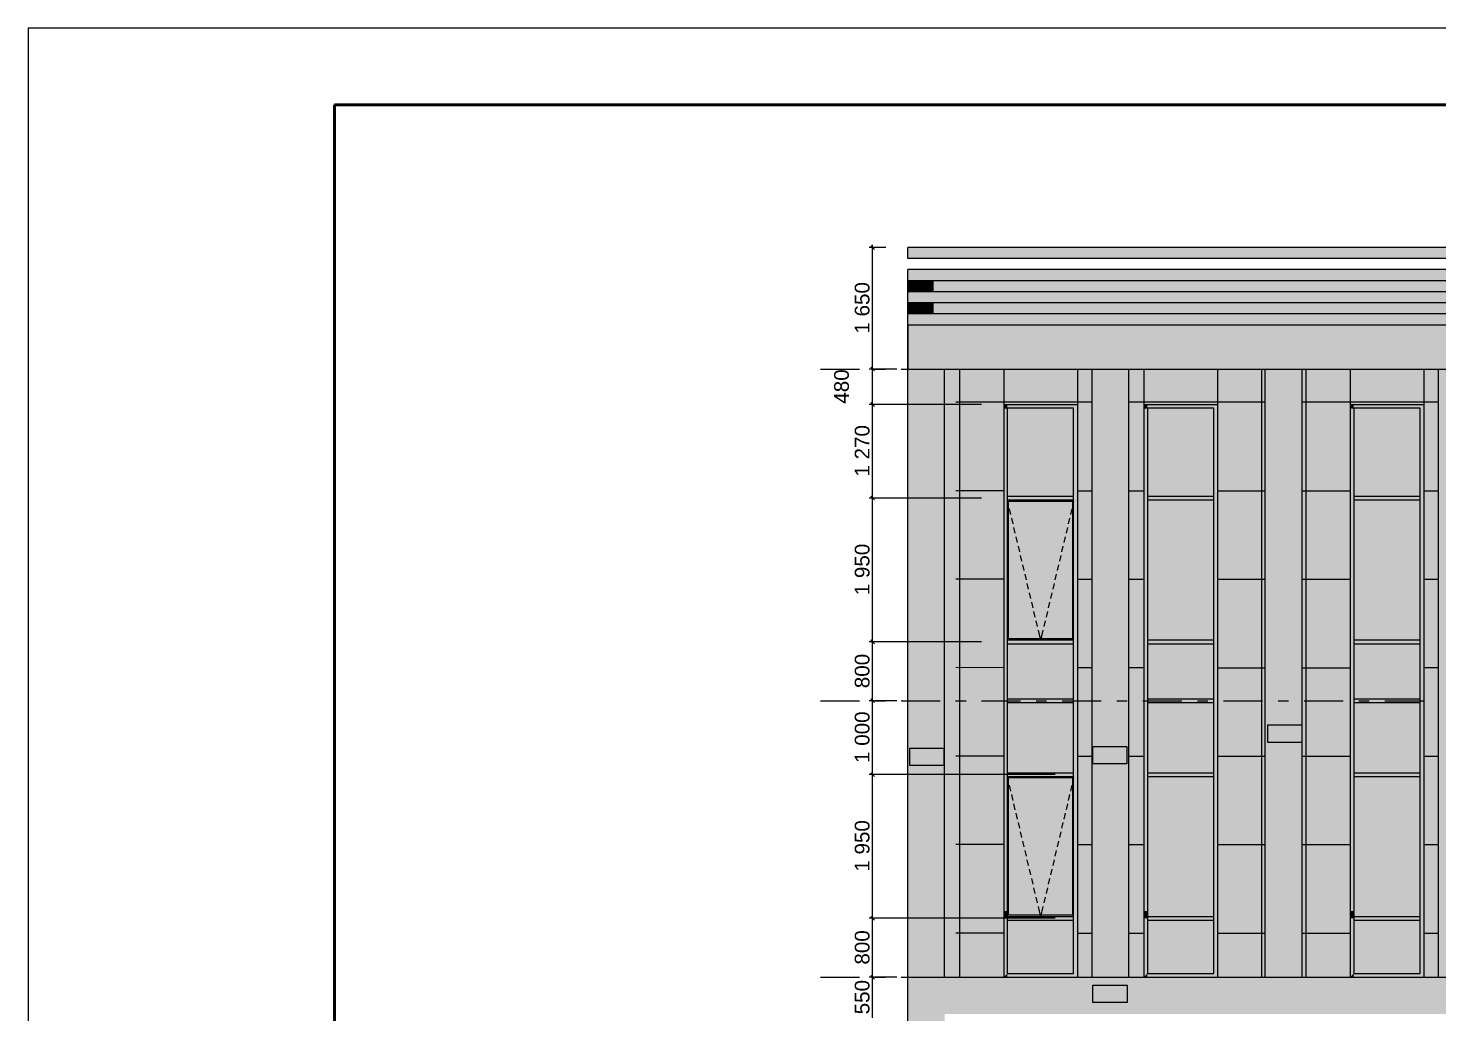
# Model space of a CAD drawing. Header units: millimetres. Extents: x 1499747 to 4341325, y -28481 to 441852.
# Drawn here: x 4091830 to 4110966, y 399932 to 413304 of the extents above; entities that cross this region are included whole.
import ezdxf
from ezdxf.enums import TextEntityAlignment as Align

# ---------------------------------------------------------------- set-up
doc = ezdxf.new("R2010")
doc.units = ezdxf.units.MM
doc.header["$MEASUREMENT"] = 0
doc.layers.add('Чертеж и Рисунок', color=7, linetype='Continuous')
doc.styles.add('РЎР“Р•РќР•Р\xa0Р\x98Р\xa0_РЎРўР\x98Р›Р¬_2', font='')
doc.styles.add('СПДС', font='isocpeur.ttf', dxfattribs={"width": 0.9})
doc.styles.get('РЎР“Р•РќР•Р\xa0Р\x98Р\xa0_РЎРўР\x98Р›Р¬_2').set_extended_font_data('GOST Common', italic=True)

# ---------------------------------------------------------------- blocks, each defined once
blk = doc.blocks.new('*U32')
at = {"lineweight": 0}
blk.add_lwpolyline([(-415, -5), (5, -5), (5, 292), (-415, 292)], close=True, dxfattribs=at)
at = {"color": 0, "linetype": 'Continuous', "lineweight": 50}
blk.add_lwpolyline([(-395, 287), (0, 287), (0, 0), (-395, 0)], close=True, dxfattribs=at)
at = {"style": 'СПДС'}
for tag, p in [('ШИФР_ПРОЕКТА_ЛИСТ2', (-65, 7.5)), ('ЛИСТ_второй', (-5, 5))]:
    blk.add_attdef(tag, text='', height=2.5, dxfattribs=at).set_placement(p, align=Align.MIDDLE_CENTER)

msp = doc.modelspace()

# ---------------------------------------------------------------- hatches: boundary and pattern name
at = {"layer": 'Чертеж и Рисунок', "linetype": 'Continuous', "lineweight": 0, "true_color": 0x2e2e2e}
for points in [[(4103762.7, 410328.4), (4103762.7, 410178.4), (4136236.3, 410178.4), (4136855.4, 410328.4)], [(4103762.7, 410028.4), (4103762.7, 409878.4), (4134998.1, 409878.4), (4135562.7, 410015.2), (4135617.2, 410028.4)], [(4103762.7, 409578.4), (4133759.9, 409578.4), (4134379, 409728.4), (4103762.7, 409728.4)], [(4103762.7, 409428.4), (4103762.7, 409278.4), (4103762.7, 409278.4), (4132463.9, 409278.4), (4132521.7, 409278.4), (4133140.8, 409428.4)], [(4103762.7, 409278.4), (4103762.7, 408678.5), (4132462.7, 408678.5), (4132462.7, 409264.1), (4132463.9, 409264.4), (4132463.9, 409278.4)], [(4105112.7, 408198.5), (4105063.3, 408198.5), (4105063.3, 408148.5), (4105112.7, 408148.5)], [(4105112.7, 408198.5), (4105112.7, 408148.5), (4106012.7, 408148.5), (4106062.7, 408198.5)], [(4106062.7, 407218.5), (4106062.7, 408198.5), (4106012.7, 408148.5), (4106012.7, 407218.5)], [(4107012.7, 408198.5), (4106963.3, 408198.5), (4106963.3, 408148.5), (4107012.7, 408148.5)], [(4107012.7, 408198.5), (4107012.7, 408148.5), (4107912.7, 408148.5), (4107962.7, 408198.5)], [(4107962.7, 407218.5), (4107962.7, 408198.5), (4107912.7, 408148.5), (4107912.7, 407218.5)], [(4109812.7, 408198.5), (4109763.3, 408198.5), (4109763.3, 408148.5), (4109812.7, 408148.5)], [(4109812.7, 408198.5), (4109812.7, 408148.5), (4110712.7, 408148.5), (4110762.7, 408198.5)], [(4110762.7, 407218.5), (4110762.7, 408198.5), (4110712.7, 408148.5), (4110712.7, 407218.5)], [(4105063.3, 407218.5), (4105112.7, 407218.5), (4105112.7, 408148.5), (4105063.3, 408148.5)], [(4107012.7, 408148.5), (4106963.3, 408148.5), (4106963.3, 407218.5), (4107012.7, 407218.5)], [(4109763.3, 407218.5), (4109812.7, 407218.5), (4109812.7, 408148.5), (4109763.3, 408148.5)], [(4105063.3, 406928.5), (4105112.7, 406928.5), (4105112.7, 407218.5), (4105063.3, 407218.5)], [(4106062.7, 406928.5), (4106062.7, 407218.5), (4106012.7, 407218.5), (4106012.7, 406928.5)], [(4107012.7, 407218.5), (4106963.3, 407218.5), (4106963.3, 406928.5), (4107012.7, 406928.5)], [(4107962.7, 406928.5), (4107962.7, 407218.5), (4107912.7, 407218.5), (4107912.7, 406928.5)], [(4109763.3, 406928.5), (4109812.7, 406928.5), (4109812.7, 407218.5), (4109763.3, 407218.5)], [(4110762.7, 406928.5), (4110762.7, 407218.5), (4110712.7, 407218.5), (4110712.7, 406928.5)], [(4105063.3, 406498.3), (4105112.7, 406498.3), (4105112.7, 406928.5), (4105063.3, 406928.5)], [(4106012.7, 406903.5), (4106012.7, 406953.5), (4105112.7, 406953.5), (4105112.7, 406903.5)], [(4106062.7, 404978.5), (4106062.7, 406928.5), (4106012.7, 406928.5), (4106012.7, 404978.5)], [(4107012.7, 406928.5), (4106963.3, 406928.5), (4106963.3, 406498.3), (4107012.7, 406498.3)], [(4107012.7, 406903.5), (4107912.7, 406903.5), (4107912.7, 406953.5), (4107012.7, 406953.5)], [(4107962.7, 404978.5), (4107962.7, 406928.5), (4107912.7, 406928.5), (4107912.7, 404978.5)], [(4109763.3, 406498.3), (4109812.7, 406498.3), (4109812.7, 406928.5), (4109763.3, 406928.5)], [(4110712.7, 406903.5), (4110712.7, 406953.5), (4109812.7, 406953.5), (4109812.7, 406903.5)], [(4110762.7, 404978.5), (4110762.7, 406928.5), (4110712.7, 406928.5), (4110712.7, 404978.5)], [(4105063.3, 404978.5), (4105112.7, 404978.5), (4105112.7, 406498.3), (4105063.3, 406498.3)], [(4107012.7, 406498.3), (4106963.3, 406498.3), (4106963.3, 404978.5), (4107012.7, 404978.5)], [(4109763.3, 404978.5), (4109812.7, 404978.5), (4109812.7, 406498.3), (4109763.3, 406498.3)], [(4105063.3, 404628.5), (4105112.7, 404628.5), (4105112.7, 404978.5), (4105063.3, 404978.5)], [(4106012.7, 404953.5), (4106012.7, 405003.5), (4105112.7, 405003.5), (4105112.7, 404953.5)], [(4106062.7, 404628.5), (4106062.7, 404978.5), (4106012.7, 404978.5), (4106012.7, 404628.5)], [(4107012.7, 404978.5), (4106963.3, 404978.5), (4106963.3, 404628.5), (4107012.7, 404628.5)], [(4107012.7, 405003.5), (4107012.7, 404953.5), (4107912.7, 404953.5), (4107912.7, 405003.5)], [(4107962.7, 404628.5), (4107962.7, 404978.5), (4107912.7, 404978.5), (4107912.7, 404628.5)], [(4109763.3, 404628.5), (4109812.7, 404628.5), (4109812.7, 404978.5), (4109763.3, 404978.5)], [(4110712.7, 404953.5), (4110712.7, 405003.5), (4109812.7, 405003.5), (4109812.7, 404953.5)], [(4110762.7, 404628.5), (4110762.7, 404978.5), (4110712.7, 404978.5), (4110712.7, 404628.5)], [(4105063.3, 404178.5), (4105112.7, 404178.5), (4105112.7, 404628.5), (4105063.3, 404628.5)], [(4106062.7, 404178.5), (4106062.7, 404628.5), (4106012.7, 404628.5), (4106012.7, 404178.5)], [(4107012.7, 404628.5), (4106963.3, 404628.5), (4106963.3, 404178.5), (4107012.7, 404178.5)], [(4107962.7, 404178.5), (4107962.7, 404628.5), (4107912.7, 404628.5), (4107912.7, 404178.5)], [(4109763.3, 404178.5), (4109812.7, 404178.5), (4109812.7, 404628.5), (4109763.3, 404628.5)], [(4110762.7, 404178.5), (4110762.7, 404628.5), (4110712.7, 404628.5), (4110712.7, 404178.5)], [(4105063.3, 403178.5), (4105112.7, 403178.5), (4105112.7, 404178.5), (4105063.3, 404178.5)], [(4106012.7, 404153.5), (4106012.7, 404203.5), (4105112.7, 404203.5), (4105112.7, 404153.5)], [(4106062.7, 403178.5), (4106062.7, 404178.5), (4106012.7, 404178.5), (4106012.7, 403178.5)], [(4107012.7, 404178.5), (4106963.3, 404178.5), (4106963.3, 403178.5), (4107012.7, 403178.5)], [(4107012.7, 404153.5), (4107912.7, 404153.5), (4107912.7, 404203.5), (4107012.7, 404203.5)], [(4107962.7, 403178.5), (4107962.7, 404178.5), (4107912.7, 404178.5), (4107912.7, 403178.5)], [(4109763.3, 403178.5), (4109812.7, 403178.5), (4109812.7, 404178.5), (4109763.3, 404178.5)], [(4110712.7, 404153.5), (4110712.7, 404203.5), (4109812.7, 404203.5), (4109812.7, 404153.5)], [(4110762.7, 403178.5), (4110762.7, 404178.5), (4110712.7, 404178.5), (4110712.7, 403178.5)], [(4105063.3, 402728.5), (4105112.7, 402728.5), (4105112.7, 403178.5), (4105063.3, 403178.5)], [(4106012.7, 403153.5), (4106012.7, 403203.5), (4105112.7, 403203.5), (4105112.7, 403153.5)], [(4106062.7, 402038.4), (4106062.7, 403178.5), (4106012.7, 403178.5), (4106012.7, 402038.4)], [(4107012.7, 403178.5), (4106963.3, 403178.5), (4106963.3, 402728.5), (4107012.7, 402728.5)], [(4107012.7, 403203.5), (4107012.7, 403153.5), (4107912.7, 403153.5), (4107912.7, 403203.5)], [(4107962.7, 402038.4), (4107962.7, 403178.5), (4107912.7, 403178.5), (4107912.7, 402038.4)], [(4109763.3, 402728.5), (4109812.7, 402728.5), (4109812.7, 403178.5), (4109763.3, 403178.5)], [(4110712.7, 403153.5), (4110712.7, 403203.5), (4109812.7, 403203.5), (4109812.7, 403153.5)], [(4110762.7, 402038.4), (4110762.7, 403178.5), (4110712.7, 403178.5), (4110712.7, 402038.4)], [(4105063.3, 402038.4), (4105112.7, 402038.4), (4105112.7, 402728.5), (4105063.3, 402728.5)], [(4107012.7, 402728.5), (4106963.3, 402728.5), (4106963.3, 402038.4), (4107012.7, 402038.4)], [(4109763.3, 402038.4), (4109812.7, 402038.4), (4109812.7, 402728.5), (4109763.3, 402728.5)], [(4105063.3, 401328.4), (4105112.7, 401328.4), (4105112.7, 402038.4), (4105063.3, 402038.4)], [(4106062.7, 401228.4), (4106062.7, 402038.4), (4106012.7, 402038.4), (4106012.7, 401228.4)], [(4107012.7, 402038.4), (4106963.3, 402038.4), (4106963.3, 401328.4), (4107012.7, 401328.4)], [(4107962.7, 401228.4), (4107962.7, 402038.4), (4107912.7, 402038.4), (4107912.7, 401228.4)], [(4109763.3, 401328.4), (4109812.7, 401328.4), (4109812.7, 402038.4), (4109763.3, 402038.4)], [(4110762.7, 401228.4), (4110762.7, 402038.4), (4110712.7, 402038.4), (4110712.7, 401228.4)], [(4105063.3, 401228.4), (4105112.7, 401228.4), (4105112.7, 401328.4), (4105063.3, 401328.4)], [(4107012.7, 401328.4), (4106963.3, 401328.4), (4106963.3, 401228.4), (4107012.7, 401228.4)], [(4109763.3, 401228.4), (4109812.7, 401228.4), (4109812.7, 401328.4), (4109763.3, 401328.4)], [(4105063.3, 400429), (4105112.7, 400478.4), (4105112.7, 401228.4), (4105063.3, 401228.4)], [(4106012.7, 401203.4), (4106012.7, 401253.4), (4105112.7, 401253.4), (4105112.7, 401203.4)], [(4106062.7, 401228.4), (4106012.7, 401228.4), (4106012.7, 400478.4), (4106062.7, 400428.4)], [(4107012.7, 401228.4), (4106963.3, 401228.4), (4106963.3, 400429), (4107012.7, 400478.4)], [(4107012.7, 401203.4), (4107912.7, 401203.4), (4107912.7, 401253.4), (4107012.7, 401253.4)], [(4107962.7, 401228.4), (4107912.7, 401228.4), (4107912.7, 400478.4), (4107962.7, 400428.4)], [(4109763.3, 400429), (4109812.7, 400478.4), (4109812.7, 401228.4), (4109763.3, 401228.4)], [(4110712.7, 401203.4), (4110712.7, 401253.4), (4109812.7, 401253.4), (4109812.7, 401203.4)], [(4110762.7, 401228.4), (4110712.7, 401228.4), (4110712.7, 400478.4), (4110762.7, 400428.4)], [(4105063.3, 400429), (4105063.3, 400428.4), (4105112.7, 400428.4), (4105112.7, 400478.4)], [(4105112.7, 400428.4), (4106062.7, 400428.4), (4106012.7, 400478.4), (4105112.7, 400478.4)], [(4106963.3, 400429), (4106963.3, 400428.4), (4107012.7, 400428.4), (4107012.7, 400478.4)], [(4107012.7, 400428.4), (4107962.7, 400428.4), (4107912.7, 400478.4), (4107012.7, 400478.4)], [(4109763.3, 400429), (4109763.3, 400428.4), (4109812.7, 400428.4), (4109812.7, 400478.4)], [(4109812.7, 400428.4), (4110762.7, 400428.4), (4110712.7, 400478.4), (4109812.7, 400478.4)]]:
    msp.add_hatch(color=250, dxfattribs=at).paths.add_polyline_path(points)
at = {"layer": 'Чертеж и Рисунок', "linetype": 'Continuous', "lineweight": 0, "true_color": 0xffffff}
for points in [[(4103912.7, 409878.4), (4103762.7, 409878.4), (4103762.7, 409728.4), (4103912.7, 409728.4)], [(4103762.7, 409428.4), (4103912.7, 409428.4), (4103912.7, 409578.4), (4103762.7, 409578.4)], [(4103762.7, 400428.4), (4103762.7, 400428.4), (4103762.7, 408678.5), (4103762.7, 409278.4), (4103762.7, 409278.4)], [(4103762.7, 408678.5), (4103762.7, 400428.4), (4104262.7, 400428.4), (4104262.7, 408678.5)], [(4106262.9, 408678.5), (4104262.7, 408678.5), (4104262.7, 400428.4), (4105063.3, 400428.4), (4105063.3, 408198.5), (4106063.3, 408198.5), (4106063.3, 400428.4), (4106262.9, 400428.4)], [(4106262.9, 408678.5), (4106262.9, 400428.4), (4106762.9, 400428.4), (4106762.9, 408678.5)], [(4106762.9, 408678.5), (4106762.9, 400428.4), (4106963.3, 400428.4), (4106963.3, 408198.5), (4107963.3, 408198.5), (4107963.3, 400428.4), (4108613, 400428.4), (4108613, 408678.5)], [(4108613, 408678.5), (4108613, 400428.4), (4109113, 400428.4), (4109113, 408678.5)], [(4109113, 400428.4), (4109763.3, 400428.4), (4109763.3, 408198.5), (4110763.3, 408198.5), (4110763.3, 400428.4), (4110962.8, 400428.4), (4110962.8, 408678.5), (4109113, 408678.5)], [(4110962.8, 408678.5), (4110962.8, 400428.4), (4111462.8, 400428.4), (4111462.8, 408678.5)], [(4108647.7, 403615), (4109109.5, 403615), (4109109.5, 403850.7), (4108647.7, 403850.7)], [(4103790.6, 403301.2), (4104252.5, 403301.2), (4104252.5, 403536.9), (4103790.6, 403536.9)], [(4106271.2, 403324.6), (4106733.1, 403324.6), (4106733.1, 403560.3), (4106271.2, 403560.3)], [(4106274.8, 400086.5), (4106736.7, 400086.5), (4106736.7, 400322.2), (4106274.8, 400322.2)]]:
    msp.add_hatch(color=7, dxfattribs=at).paths.add_polyline_path(points)
at = {"layer": 'Чертеж и Рисунок', "linetype": 'Continuous', "lineweight": 0, "true_color": 0x606060}
for points in [[(4103912.7, 409878.4), (4103912.7, 409728.4), (4104112.7, 409728.4), (4104112.7, 409878.4)], [(4104112.7, 409728.4), (4133962.7, 409728.4), (4133962.7, 409878.4), (4104112.7, 409878.4)], [(4104112.7, 409578.4), (4103912.7, 409578.4), (4103912.7, 409428.4), (4104112.7, 409428.4)], [(4104112.7, 409578.4), (4104112.7, 409428.4), (4133140.8, 409428.4), (4133759.9, 409578.4)], [(4106062.7, 404018.5), (4106062.7, 403178.5), (4106063.3, 403178.5), (4106063.3, 404018.5)], [(4107962.7, 403178.5), (4107963.3, 403178.5), (4107963.3, 404018.5), (4107962.7, 404018.5)], [(4110762.7, 403178.5), (4110763.3, 403178.5), (4110763.3, 404018.5), (4110762.7, 404018.5)]]:
    msp.add_hatch(color=251, dxfattribs=at).paths.add_polyline_path(points)
at = {"layer": 'Чертеж и Рисунок', "linetype": 'Continuous', "lineweight": 0, "true_color": 0x84adf9}
for points in [[(4105112.7, 406953.5), (4106012.7, 406953.5), (4106012.7, 407218.5), (4106012.7, 408148.5), (4105112.7, 408148.5)], [(4107012.7, 408148.5), (4107012.7, 406953.5), (4107912.7, 406953.5), (4107912.7, 408148.5)], [(4109812.7, 406953.5), (4110712.7, 406953.5), (4110712.7, 407218.5), (4110712.7, 408148.5), (4109812.7, 408148.5)], [(4105127.7, 405018.5), (4105997.7, 405018.5), (4105997.7, 406888.5), (4105127.7, 406888.5)], [(4107912.7, 406903.5), (4107012.7, 406903.5), (4107012.7, 405003.5), (4107912.7, 405003.5)], [(4109812.7, 406903.5), (4109812.7, 405003.5), (4110712.7, 405003.5), (4110712.7, 406903.5)], [(4105112.7, 404953.5), (4105112.7, 404628.5), (4106012.7, 404628.5), (4106012.7, 404953.5)], [(4107012.7, 404953.5), (4107012.7, 404628.5), (4107912.7, 404628.5), (4107912.7, 404953.5)], [(4109812.7, 404953.5), (4109812.7, 404628.5), (4110712.7, 404628.5), (4110712.7, 404953.5)], [(4106012.7, 404628.5), (4105112.7, 404628.5), (4105112.7, 404203.5), (4106012.7, 404203.5)], [(4107912.7, 404628.5), (4107012.7, 404628.5), (4107012.7, 404203.5), (4107912.7, 404203.5)], [(4110712.7, 404628.5), (4109812.7, 404628.5), (4109812.7, 404203.5), (4110712.7, 404203.5)], [(4106012.7, 404153.5), (4105112.7, 404153.5), (4105112.7, 403203.5), (4106012.7, 403203.5)], [(4107012.7, 404153.5), (4107012.7, 403203.5), (4107912.7, 403203.5), (4107912.7, 404153.5)], [(4110712.7, 404153.5), (4109812.7, 404153.5), (4109812.7, 403203.5), (4110712.7, 403203.5)], [(4105127.7, 401268.4), (4105997.7, 401268.4), (4105997.7, 403138.5), (4105127.7, 403138.5)], [(4107012.7, 403153.5), (4107012.7, 401253.4), (4107912.7, 401253.4), (4107912.7, 403153.5)], [(4110712.7, 403153.5), (4109812.7, 403153.5), (4109812.7, 401253.4), (4110712.7, 401253.4), (4110712.7, 402038.4)], [(4105112.7, 401203.4), (4105112.7, 400478.4), (4106012.7, 400478.4), (4106012.7, 401203.4)], [(4107012.7, 401203.4), (4107012.7, 400478.4), (4107912.7, 400478.4), (4107912.7, 401203.4)], [(4109812.7, 401203.4), (4109812.7, 400478.4), (4110712.7, 400478.4), (4110712.7, 401203.4)]]:
    msp.add_hatch(color=161, dxfattribs=at).paths.add_polyline_path(points)
at = {"layer": 'Чертеж и Рисунок', "linetype": 'Continuous', "lineweight": 0, "true_color": 0xf7fdff}
for points in [[(4105112.7, 405003.5), (4105127.7, 405018.5), (4105127.7, 406888.5), (4105112.7, 406903.5), (4105112.7, 406498.3)], [(4106012.7, 406903.5), (4105112.7, 406903.5), (4105127.7, 406888.5), (4105997.7, 406888.5)], [(4105997.7, 405018.5), (4106012.7, 405003.5), (4106012.7, 406903.5), (4105997.7, 406888.5)], [(4105112.7, 405003.5), (4106012.7, 405003.5), (4105997.7, 405018.5), (4105127.7, 405018.5)], [(4105112.7, 403153.5), (4105112.7, 401328.4), (4105112.7, 401253.4), (4105127.7, 401268.4), (4105127.7, 403138.5)], [(4106012.7, 403153.5), (4105112.7, 403153.5), (4105127.7, 403138.5), (4105997.7, 403138.5)], [(4105997.7, 403138.5), (4105997.7, 401268.4), (4106012.7, 401253.4), (4106012.7, 402038.4), (4106012.7, 403153.5)], [(4105112.7, 401253.4), (4106012.7, 401253.4), (4105997.7, 401268.4), (4105127.7, 401268.4)]]:
    msp.add_hatch(color=7, dxfattribs=at).paths.add_polyline_path(points)
at = {"layer": 'Чертеж и Рисунок', "linetype": 'Continuous', "lineweight": 0, "true_color": 0x7f7f7f}
for points in [[(4106062.7, 404178.5), (4106062.7, 404018.5), (4106063.3, 404018.5), (4106063.3, 404178.5)], [(4107962.7, 404018.5), (4107963.3, 404018.5), (4107963.3, 404178.5), (4107962.7, 404178.5)], [(4110763.3, 404178.5), (4110762.7, 404178.5), (4110762.7, 404018.5), (4110763.3, 404018.5)]]:
    msp.add_hatch(color=8, dxfattribs=at).paths.add_polyline_path(points)
at = {"layer": 'Чертеж и Рисунок', "linetype": 'Continuous', "lineweight": 0, "true_color": 0xbc9a89}
for points in [[(4103762.7, 400428.4), (4103762.7, 373528.4), (4104262.7, 373528.4), (4104262.7, 400428.4)], [(4104262.7, 399928.4), (4127512.7, 399928.4), (4127512.7, 400428.4), (4104262.7, 400428.4)]]:
    msp.add_hatch(color=33, dxfattribs=at).paths.add_polyline_path(points)

# ---------------------------------------------------------------- linework, layer by layer
at = {"layer": 'Чертеж и Рисунок', "color": 7, "linetype": 'Continuous', "lineweight": 5}
for points in [[(4103462.7, 410328.4), (4103237.8, 410328.4)], [(4103309.7, 410303.4), (4103259.7, 410353.4)], [(4103284.7, 410328.4), (4103284.7, 410365.9)], [(4103284.7, 408678.5), (4103284.7, 410328.4)], [(4103762.7, 410178.4), (4103762.7, 410328.4)], [(4136855.4, 410328.4), (4103762.7, 410328.4)], [(4136236.3, 410178.4), (4103762.7, 410178.4)], [(4103762.7, 409878.4), (4103762.7, 410028.4)], [(4135617.2, 410028.4), (4103762.7, 410028.4)], [(4134998.1, 409878.4), (4103762.7, 409878.4)], [(4103762.7, 409728.4), (4103762.7, 409878.4)], [(4103762.7, 409578.4), (4103762.7, 409728.4)], [(4134379, 409728.4), (4103762.7, 409728.4)], [(4103912.7, 409728.4), (4103912.7, 409878.5)], [(4133759.9, 409578.4), (4103762.7, 409578.4)], [(4103762.7, 409428.4), (4103762.7, 409578.4)], [(4103912.7, 409428.4), (4103912.7, 409578.4)], [(4133140.8, 409428.4), (4103762.7, 409428.4)], [(4103762.7, 409278.4), (4103762.7, 409428.4)], [(4103762.7, 409278.4), (4132463.9, 409278.4)], [(4103762.7, 409278.4), (4103762.7, 408678.5)], [(4103762.7, 400428.4), (4103762.7, 409278.4)], [(4103612.7, 408678.5), (4103237.8, 408678.5)], [(4103259.7, 408703.5), (4103309.7, 408653.5)], [(4103284.7, 408198.5), (4103284.7, 408678.5)], [(4103762.7, 408678.5), (4132462.7, 408678.5)], [(4103762.7, 400428.4), (4103762.7, 408678.5)], [(4104262.7, 400428.4), (4104262.7, 408678.5)], [(4106262.9, 400428.4), (4106262.9, 408678.5)], [(4106762.9, 400428.4), (4106762.9, 408678.5)], [(4108613, 400428.4), (4108613, 408678.5)], [(4109113, 400428.4), (4109113, 408678.5)], [(4110962.8, 400428.4), (4110962.8, 408678.5)], [(4104762.7, 408198.5), (4103237.8, 408198.5)], [(4103259.7, 408223.5), (4103309.7, 408173.5)], [(4103284.7, 406928.5), (4103284.7, 408198.5)], [(4105063.3, 408198.5), (4106063.3, 408198.5)], [(4106063.3, 408198.5), (4106063.3, 400428.4)], [(4106963.3, 408198.5), (4107963.3, 408198.5)], [(4107963.3, 408198.5), (4107963.3, 400428.4)], [(4109763.3, 408198.5), (4110763.3, 408198.5)], [(4110763.3, 408198.5), (4110763.3, 400428.4)], [(4105112.7, 408148.5), (4105063.3, 408148.5)], [(4106012.7, 408148.5), (4105112.7, 408148.5)], [(4105112.7, 408148.5), (4105112.7, 407218.5)], [(4106012.7, 407218.5), (4106012.7, 408148.5)], [(4107012.7, 408148.5), (4106963.3, 408148.5)], [(4107912.7, 408148.5), (4107012.7, 408148.5)], [(4107012.7, 408148.5), (4107012.7, 407218.5)], [(4107912.7, 407218.5), (4107912.7, 408148.5)], [(4109812.7, 408148.5), (4109763.3, 408148.5)], [(4110712.7, 408148.5), (4109812.7, 408148.5)], [(4109812.7, 408148.5), (4109812.7, 407218.5)], [(4110712.7, 407218.5), (4110712.7, 408148.5)], [(4105112.7, 407218.5), (4105112.7, 406928.5)], [(4106012.7, 406953.5), (4106012.7, 407218.5)], [(4107012.7, 407218.5), (4107012.7, 406928.5)], [(4107912.7, 406953.5), (4107912.7, 407218.5)], [(4109812.7, 407218.5), (4109812.7, 406928.5)], [(4110712.7, 406953.5), (4110712.7, 407218.5)], [(4104762.7, 406928.5), (4103237.8, 406928.5)], [(4103259.7, 406953.5), (4103309.7, 406903.5)], [(4103284.7, 404978.5), (4103284.7, 406928.5)], [(4105112.7, 406953.5), (4106012.7, 406953.5)], [(4105112.7, 406928.5), (4105112.7, 406498.3)], [(4105112.7, 406903.5), (4106012.7, 406903.5)], [(4105127.7, 406888.5), (4105997.7, 406888.5)], [(4105127.7, 405018.5), (4105127.7, 406888.5)], [(4105997.7, 406888.5), (4105997.7, 405018.5)], [(4106012.7, 406928.5), (4106012.7, 406953.5)], [(4106012.7, 406903.5), (4106012.7, 406928.5)], [(4106012.7, 405003.5), (4106012.7, 406903.5)], [(4107012.7, 406953.5), (4107912.7, 406953.5)], [(4107012.7, 406928.5), (4107012.7, 406498.3)], [(4107012.7, 406903.5), (4107912.7, 406903.5)], [(4107912.7, 406928.5), (4107912.7, 406953.5)], [(4107912.7, 406903.5), (4107912.7, 406928.5)], [(4107912.7, 405003.5), (4107912.7, 406903.5)], [(4109812.7, 406953.5), (4110712.7, 406953.5)], [(4109812.7, 406928.5), (4109812.7, 406498.3)], [(4109812.7, 406903.5), (4110712.7, 406903.5)], [(4110712.7, 406928.5), (4110712.7, 406953.5)], [(4110712.7, 406903.5), (4110712.7, 406928.5)], [(4110712.7, 405003.5), (4110712.7, 406903.5)], [(4105112.7, 406498.3), (4105112.7, 404978.5)], [(4107012.7, 406498.3), (4107012.7, 404978.5)], [(4109812.7, 406498.3), (4109812.7, 404978.5)], [(4104762.7, 404978.5), (4103237.8, 404978.5)], [(4103259.7, 405003.5), (4103309.7, 404953.5)], [(4103284.7, 404178.5), (4103284.7, 404978.5)], [(4105112.7, 405003.5), (4106012.7, 405003.5)], [(4105112.7, 404978.5), (4105112.7, 404628.5)], [(4105112.7, 404953.5), (4106012.7, 404953.5)], [(4105997.7, 405018.5), (4105127.7, 405018.5)], [(4106012.7, 404978.5), (4106012.7, 405003.5)], [(4106012.7, 404953.5), (4106012.7, 404978.5)], [(4106012.7, 404628.5), (4106012.7, 404953.5)], [(4107012.7, 405003.5), (4107912.7, 405003.5)], [(4107012.7, 404978.5), (4107012.7, 404628.5)], [(4107012.7, 404953.5), (4107912.7, 404953.5)], [(4107912.7, 404978.5), (4107912.7, 405003.5)], [(4107912.7, 404953.5), (4107912.7, 404978.5)], [(4107912.7, 404628.5), (4107912.7, 404953.5)], [(4109812.7, 405003.5), (4110712.7, 405003.5)], [(4109812.7, 404978.5), (4109812.7, 404628.5)], [(4109812.7, 404953.5), (4110712.7, 404953.5)], [(4110712.7, 404978.5), (4110712.7, 405003.5)], [(4110712.7, 404953.5), (4110712.7, 404978.5)], [(4110712.7, 404628.5), (4110712.7, 404953.5)], [(4105112.7, 404628.5), (4105112.7, 404178.5)], [(4106012.7, 404203.5), (4106012.7, 404628.5)], [(4107012.7, 404628.5), (4107012.7, 404178.5)], [(4107912.7, 404203.5), (4107912.7, 404628.5)], [(4109812.7, 404628.5), (4109812.7, 404178.5)], [(4110712.7, 404203.5), (4110712.7, 404628.5)], [(4103612.7, 404178.5), (4103237.8, 404178.5)], [(4103259.7, 404203.5), (4103309.7, 404153.5)], [(4103284.7, 403178.5), (4103284.7, 404178.5)], [(4105112.7, 404203.5), (4106012.7, 404203.5)], [(4105112.7, 404178.5), (4105112.7, 403178.5)], [(4106012.7, 404178.5), (4106012.7, 404203.5)], [(4106012.7, 404153.5), (4106012.7, 404178.5)], [(4106062.7, 404178.5), (4106063.3, 404178.5)], [(4107012.7, 404203.5), (4107912.7, 404203.5)], [(4107012.7, 404178.5), (4107012.7, 403178.5)], [(4107912.7, 404178.5), (4107912.7, 404203.5)], [(4107912.7, 404153.5), (4107912.7, 404178.5)], [(4107962.7, 404178.5), (4107963.3, 404178.5)], [(4109812.7, 404203.5), (4110712.7, 404203.5)], [(4109812.7, 404178.5), (4109812.7, 403178.5)], [(4110712.7, 404178.5), (4110712.7, 404203.5)], [(4110712.7, 404153.5), (4110712.7, 404178.5)], [(4110762.7, 404178.5), (4110763.3, 404178.5)], [(4105112.7, 404153.5), (4106012.7, 404153.5)], [(4106012.7, 403203.5), (4106012.7, 404153.5)], [(4107012.7, 404153.5), (4107912.7, 404153.5)], [(4107912.7, 403203.5), (4107912.7, 404153.5)], [(4109812.7, 404153.5), (4110712.7, 404153.5)], [(4110712.7, 403203.5), (4110712.7, 404153.5)], [(4108647.7, 403615), (4108647.7, 403850.7)], [(4108647.7, 403850.7), (4109109.5, 403850.7)], [(4109109.5, 403850.7), (4109109.5, 403615)], [(4109109.5, 403615), (4108647.7, 403615)], [(4103790.6, 403301.2), (4103790.6, 403536.9)], [(4103790.6, 403536.9), (4104252.5, 403536.9)], [(4104252.5, 403536.9), (4104252.5, 403301.2)], [(4106271.2, 403324.6), (4106271.2, 403560.3)], [(4106271.2, 403560.3), (4106733.1, 403560.3)], [(4106733.1, 403560.3), (4106733.1, 403324.6)], [(4104252.5, 403301.2), (4103790.6, 403301.2)], [(4106733.1, 403324.6), (4106271.2, 403324.6)], [(4105762.7, 403178.5), (4103237.8, 403178.5)], [(4103259.7, 403203.5), (4103309.7, 403153.5)], [(4103284.7, 401228.4), (4103284.7, 403178.5)], [(4105112.7, 403203.5), (4106012.7, 403203.5)], [(4105112.7, 403178.5), (4105112.7, 402728.5)], [(4105112.7, 403153.5), (4106012.7, 403153.5)], [(4105127.7, 403138.5), (4105997.7, 403138.5)], [(4105127.7, 401268.4), (4105127.7, 403138.5)], [(4105997.7, 403138.5), (4105997.7, 401268.4)], [(4106012.7, 403178.5), (4106012.7, 403203.5)], [(4106012.7, 403153.5), (4106012.7, 403178.5)], [(4106012.7, 402038.4), (4106012.7, 403153.5)], [(4107012.7, 403203.5), (4107912.7, 403203.5)], [(4107012.7, 403178.5), (4107012.7, 402728.5)], [(4107012.7, 403153.5), (4107912.7, 403153.5)], [(4107912.7, 403178.5), (4107912.7, 403203.5)], [(4107912.7, 403153.5), (4107912.7, 403178.5)], [(4107912.7, 402038.4), (4107912.7, 403153.5)], [(4109812.7, 403203.5), (4110712.7, 403203.5)], [(4109812.7, 403178.5), (4109812.7, 402728.5)], [(4109812.7, 403153.5), (4110712.7, 403153.5)], [(4110712.7, 403178.5), (4110712.7, 403203.5)], [(4110712.7, 403153.5), (4110712.7, 403178.5)], [(4110712.7, 402038.4), (4110712.7, 403153.5)], [(4105112.7, 402728.5), (4105112.7, 402038.4)], [(4107012.7, 402728.5), (4107012.7, 402038.4)], [(4109812.7, 402728.5), (4109812.7, 402038.4)], [(4105112.7, 402038.4), (4105112.7, 401328.4)], [(4106012.7, 401253.4), (4106012.7, 402038.4)], [(4107012.7, 402038.4), (4107012.7, 401328.4)], [(4107912.7, 401253.4), (4107912.7, 402038.4)], [(4109812.7, 402038.4), (4109812.7, 401328.4)], [(4110712.7, 401253.4), (4110712.7, 402038.4)], [(4105112.7, 401328.4), (4105112.7, 401228.4)], [(4107012.7, 401328.4), (4107012.7, 401228.4)], [(4109812.7, 401328.4), (4109812.7, 401228.4)], [(4105762.7, 401228.4), (4103237.8, 401228.4)], [(4103259.7, 401253.4), (4103309.7, 401203.4)], [(4103284.7, 400428.4), (4103284.7, 401228.4)], [(4105112.7, 401253.4), (4106012.7, 401253.4)], [(4105112.7, 401228.4), (4105112.7, 400478.4)], [(4105112.7, 401203.4), (4106012.7, 401203.4)], [(4105997.7, 401268.4), (4105127.7, 401268.4)], [(4106012.7, 401228.4), (4106012.7, 401253.4)], [(4106012.7, 400478.4), (4106012.7, 401228.4)], [(4107012.7, 401253.4), (4107912.7, 401253.4)], [(4107012.7, 401228.4), (4107012.7, 400478.4)], [(4107012.7, 401203.4), (4107912.7, 401203.4)], [(4107912.7, 401228.4), (4107912.7, 401253.4)], [(4107912.7, 400478.4), (4107912.7, 401228.4)], [(4109812.7, 401253.4), (4110712.7, 401253.4)], [(4109812.7, 401228.4), (4109812.7, 400478.4)], [(4109812.7, 401203.4), (4110712.7, 401203.4)], [(4110712.7, 401228.4), (4110712.7, 401253.4)], [(4110712.7, 400478.4), (4110712.7, 401228.4)], [(4103612.7, 400428.4), (4103237.8, 400428.4)], [(4103259.7, 400453.4), (4103309.7, 400403.4)], [(4103284.7, 399878.4), (4103284.7, 400428.4)], [(4103762.7, 400428.4), (4103762.7, 400428.4)], [(4103762.7, 373528.4), (4103762.7, 400428.4)], [(4103762.7, 400428.4), (4104262.7, 400428.4)], [(4104262.7, 400428.4), (4106262.9, 400428.4)], [(4105112.7, 400478.4), (4106012.7, 400478.4)], [(4106262.9, 400428.4), (4106762.9, 400428.4)], [(4106762.9, 400428.4), (4108613, 400428.4)], [(4107012.7, 400478.4), (4107912.7, 400478.4)], [(4108613, 400428.4), (4109113, 400428.4)], [(4109113, 400428.4), (4110962.8, 400428.4)], [(4109812.7, 400478.4), (4110712.7, 400478.4)], [(4110962.8, 400428.4), (4111462.8, 400428.4)], [(4106274.8, 400086.5), (4106274.8, 400322.2)], [(4106274.8, 400322.2), (4106736.7, 400322.2)], [(4106736.7, 400322.2), (4106736.7, 400086.5)], [(4106736.7, 400086.5), (4106274.8, 400086.5)]]:
    msp.add_lwpolyline(points, dxfattribs=at)
at = {"layer": 'Чертеж и Рисунок', "color": 251, "linetype": 'Continuous', "lineweight": 5, "true_color": 0x6a6a6a}
for points in [[(4103912.7, 409728.4), (4103912.7, 409878.4)], [(4103912.7, 409428.4), (4103912.7, 409578.4)], [(4106063.3, 404018.5), (4106062.7, 404018.5)], [(4107963.3, 404018.5), (4107962.7, 404018.5)], [(4110763.3, 404018.5), (4110762.7, 404018.5)], [(4106062.7, 403178.5), (4106063.3, 403178.5)], [(4107962.7, 403178.5), (4107963.3, 403178.5)], [(4110762.7, 403178.5), (4110763.3, 403178.5)]]:
    msp.add_lwpolyline(points, dxfattribs=at)
at = {"layer": 'Чертеж и Рисунок', "color": 1, "linetype": 'Continuous', "lineweight": 0}
for points in [[(4102576.8, 408678.5), (4103106, 408678.5)], [(4103317.6, 408678.5), (4103458.7, 408678.5)], [(4103670.4, 408678.5), (4104199.6, 408678.5)], [(4104411.2, 408678.5), (4104552.4, 408678.5)], [(4104764, 408678.5), (4105293.2, 408678.5)], [(4105504.9, 408678.5), (4105646, 408678.5)], [(4105857.6, 408678.5), (4106386.8, 408678.5)], [(4106598.5, 408678.5), (4106739.6, 408678.5)], [(4106951.2, 408678.5), (4107480.4, 408678.5)], [(4107692.1, 408678.5), (4107833.2, 408678.5)], [(4108044.9, 408678.5), (4108574, 408678.5)], [(4108785.7, 408678.5), (4108926.8, 408678.5)], [(4109138.5, 408678.5), (4109667.6, 408678.5)], [(4109879.3, 408678.5), (4110020.4, 408678.5)], [(4110232.1, 408678.5), (4110761.2, 408678.5)], [(4102576.8, 404178.5), (4103106, 404178.5)], [(4103317.6, 404178.5), (4103458.7, 404178.5)], [(4103670.4, 404178.5), (4104199.6, 404178.5)], [(4104411.2, 404178.5), (4104552.4, 404178.5)], [(4104764, 404178.5), (4105293.2, 404178.5)], [(4105504.9, 404178.5), (4105646, 404178.5)], [(4105857.6, 404178.5), (4106386.8, 404178.5)], [(4106598.5, 404178.5), (4106739.6, 404178.5)], [(4106951.2, 404178.5), (4107480.4, 404178.5)], [(4107692.1, 404178.5), (4107833.2, 404178.5)], [(4108044.9, 404178.5), (4108574, 404178.5)], [(4108785.7, 404178.5), (4108926.8, 404178.5)], [(4109138.5, 404178.5), (4109667.6, 404178.5)], [(4109879.3, 404178.5), (4110020.4, 404178.5)], [(4110232.1, 404178.5), (4110761.2, 404178.5)], [(4102576.8, 400428.4), (4103106, 400428.4)], [(4103317.6, 400428.4), (4103458.7, 400428.4)], [(4103670.4, 400428.4), (4104199.6, 400428.4)], [(4104411.2, 400428.4), (4104552.4, 400428.4)], [(4104764, 400428.4), (4105293.2, 400428.4)], [(4105504.9, 400428.4), (4105646, 400428.4)], [(4105857.6, 400428.4), (4106386.8, 400428.4)], [(4106598.5, 400428.4), (4106739.6, 400428.4)], [(4106951.2, 400428.4), (4107480.4, 400428.4)], [(4107692.1, 400428.4), (4107833.2, 400428.4)], [(4108044.9, 400428.4), (4108574, 400428.4)], [(4108785.7, 400428.4), (4108926.8, 400428.4)], [(4109138.5, 400428.4), (4109667.6, 400428.4)], [(4109879.3, 400428.4), (4110020.4, 400428.4)], [(4110232.1, 400428.4), (4110761.2, 400428.4)]]:
    msp.add_lwpolyline(points, dxfattribs=at)
at = {"layer": 'Чертеж и Рисунок', "color": 253, "linetype": 'Continuous', "lineweight": 5, "true_color": 0xaaaaaa}
for points in [[(4104462.7, 408675), (4104462.7, 400428.4)], [(4105063.3, 408675.1), (4105063.3, 408198.5)], [(4106062.7, 408675.3), (4106062.7, 408198.5)], [(4106963.3, 408675.4), (4106963.3, 408198.5)], [(4107962.7, 408675.6), (4107962.7, 408198.5)], [(4108563.3, 408675.7), (4108563.3, 400428.4)], [(4109163.3, 408675.8), (4109163.3, 400428.4)], [(4109763.3, 408675.9), (4109763.3, 408198.5)], [(4110762.7, 408676.1), (4110762.7, 408198.5)], [(4106262.9, 408228.2), (4104412.7, 408228.2)], [(4105063.3, 408198.5), (4105063.3, 400428.4)], [(4106062.7, 408198.5), (4106062.7, 400428.4)], [(4108613, 408228.2), (4106762.9, 408228.2)], [(4106963.3, 408198.5), (4106963.3, 400428.4)], [(4107962.7, 408198.5), (4107962.7, 400428.4)], [(4110962.8, 408228.2), (4109113, 408228.2)], [(4109763.3, 408198.5), (4109763.3, 400428.4)], [(4110762.7, 408198.5), (4110762.7, 400428.4)], [(4105063.3, 407028), (4104412.7, 407028.2)], [(4106063.3, 407028.2), (4106262.9, 407028.2)], [(4106762.9, 407028.2), (4106963, 407028.2)], [(4107962.7, 407028), (4107963.3, 407028)], [(4107963.3, 407028), (4108613, 407028)], [(4109113, 407028), (4109763.3, 407028)], [(4110762.7, 407028.2), (4110763.3, 407028.2)], [(4110763.3, 407028.2), (4110962.8, 407028.2)], [(4105063.3, 405828), (4104412.7, 405828.2)], [(4106063.3, 405828.2), (4106262.9, 405828.2)], [(4106762.9, 405828.2), (4106963, 405828.2)], [(4107962.7, 405828), (4107963.3, 405828)], [(4107963.3, 405828), (4108613, 405828)], [(4109113, 405828), (4109763.3, 405828)], [(4110762.7, 405828.2), (4110763.3, 405828.2)], [(4110763.3, 405828.2), (4110962.8, 405828.2)], [(4105063.3, 404628), (4104412.7, 404628.2)], [(4106063.3, 404628.2), (4106262.9, 404628.2)], [(4106762.9, 404628.2), (4106963, 404628.2)], [(4107962.7, 404628), (4107963.3, 404628)], [(4107963.3, 404628), (4108613, 404628)], [(4109113, 404628), (4109763.3, 404628)], [(4110762.7, 404628.2), (4110763.3, 404628.2)], [(4110763.3, 404628.2), (4110962.8, 404628.2)], [(4105063.3, 403428), (4104412.7, 403428.2)], [(4106063.3, 403428.2), (4106262.9, 403428.2)], [(4106762.9, 403428.2), (4106963, 403428.2)], [(4107962.7, 403428), (4107963.3, 403428)], [(4107963.3, 403428), (4108613, 403428)], [(4109113, 403428), (4109763.3, 403428)], [(4110762.7, 403428.2), (4110763.3, 403428.2)], [(4110763.3, 403428.2), (4110962.8, 403428.2)], [(4105063.3, 402228), (4104412.7, 402228.2)], [(4106063.3, 402228.2), (4106262.9, 402228.2)], [(4106762.9, 402228.2), (4106963, 402228.2)], [(4107962.7, 402228), (4107963.3, 402228)], [(4107963.3, 402228), (4108613, 402228)], [(4109113, 402228), (4109763.3, 402228)], [(4110762.7, 402228.2), (4110763.3, 402228.2)], [(4110763.3, 402228.2), (4110962.8, 402228.2)], [(4105063.3, 401028), (4104412.7, 401028.2)], [(4106063.3, 401028.2), (4106262.9, 401028.2)], [(4106762.9, 401028.2), (4106963, 401028.2)], [(4107962.7, 401028), (4107963.3, 401028)], [(4107963.3, 401028), (4108613, 401028)], [(4109113, 401028), (4109763.3, 401028)], [(4110762.7, 401028.2), (4110763.3, 401028.2)], [(4110763.3, 401028.2), (4110962.8, 401028.2)]]:
    msp.add_lwpolyline(points, dxfattribs=at)
at = {"layer": 'Чертеж и Рисунок', "color": 23, "linetype": 'Continuous', "lineweight": 5, "true_color": 0xbf8080}
for points in [[(4105112.7, 406887.5), (4105126.2, 406830.6)], [(4106012.7, 406887.5), (4105999.1, 406830.6)], [(4105137.8, 406782), (4105156.3, 406704.2)], [(4105987.5, 406782), (4105969, 406704.2)], [(4105167.9, 406655.5), (4105186.5, 406577.7)], [(4105198, 406529.1), (4105216.6, 406451.3)], [(4105927.3, 406529.1), (4105908.8, 406451.3)], [(4105957.4, 406655.5), (4105938.9, 406577.7)], [(4105228.2, 406402.6), (4105246.7, 406324.8)], [(4105258.3, 406276.2), (4105276.8, 406198.3)], [(4105867, 406276.2), (4105848.5, 406198.3)], [(4105897.2, 406402.6), (4105878.6, 406324.8)], [(4105288.4, 406149.7), (4105307, 406071.9)], [(4105836.9, 406149.7), (4105818.4, 406071.9)], [(4105318.5, 406023.2), (4105337.1, 405945.4)], [(4105348.7, 405896.8), (4105367.2, 405819)], [(4105776.7, 405896.8), (4105758.1, 405819)], [(4105806.8, 406023.2), (4105788.3, 405945.4)], [(4105378.8, 405770.3), (4105397.3, 405692.5)], [(4105746.5, 405770.3), (4105728, 405692.5)], [(4105408.9, 405643.9), (4105427.5, 405566)], [(4105439.1, 405517.4), (4105457.6, 405439.6)], [(4105686.3, 405517.4), (4105667.7, 405439.6)], [(4105716.4, 405643.9), (4105697.9, 405566)], [(4105469.2, 405390.9), (4105487.7, 405313.1)], [(4105656.2, 405390.9), (4105637.6, 405313.1)], [(4105499.3, 405264.5), (4105517.8, 405186.6)], [(4105529.4, 405138), (4105544.1, 405076.3)], [(4105595.9, 405138), (4105581.2, 405076.3)], [(4105626, 405264.5), (4105607.5, 405186.6)], [(4105544.1, 405076.3), (4105557.9, 405018.5)], [(4105557.9, 405018.5), (4105561.5, 405003.5)], [(4105567.4, 405018.5), (4105563.9, 405003.5)], [(4105581.2, 405076.3), (4105567.4, 405018.5)], [(4105112.7, 403137.5), (4105126.2, 403080.6)], [(4105137.8, 403032), (4105156.3, 402954.2)], [(4105987.5, 403032), (4105969, 402954.2)], [(4106012.7, 403137.5), (4105999.1, 403080.6)], [(4105167.9, 402905.5), (4105186.5, 402827.7)], [(4105957.4, 402905.5), (4105938.9, 402827.7)], [(4105198, 402779.1), (4105216.6, 402701.3)], [(4105228.2, 402652.6), (4105246.7, 402574.8)], [(4105897.2, 402652.6), (4105878.6, 402574.8)], [(4105927.3, 402779.1), (4105908.8, 402701.3)], [(4105258.3, 402526.2), (4105276.8, 402448.3)], [(4105867, 402526.2), (4105848.5, 402448.3)], [(4105288.4, 402399.7), (4105307, 402321.9)], [(4105318.5, 402273.2), (4105337.1, 402195.4)], [(4105806.8, 402273.2), (4105788.3, 402195.4)], [(4105836.9, 402399.7), (4105818.4, 402321.9)], [(4105348.7, 402146.8), (4105367.2, 402068.9)], [(4105776.7, 402146.8), (4105758.1, 402068.9)], [(4105378.8, 402020.3), (4105397.3, 401942.5)], [(4105408.9, 401893.8), (4105427.5, 401816)], [(4105716.4, 401893.8), (4105697.9, 401816)], [(4105746.5, 402020.3), (4105728, 401942.5)], [(4105439.1, 401767.4), (4105457.6, 401689.5)], [(4105686.3, 401767.4), (4105667.7, 401689.5)], [(4105469.2, 401640.9), (4105487.7, 401563.1)], [(4105499.3, 401514.4), (4105517.8, 401436.6)], [(4105626, 401514.4), (4105607.5, 401436.6)], [(4105656.2, 401640.9), (4105637.6, 401563.1)], [(4105529.4, 401388), (4105544.1, 401326.3)], [(4105544.1, 401326.3), (4105557.9, 401268.4)], [(4105581.2, 401326.3), (4105567.4, 401268.4)], [(4105595.9, 401388), (4105581.2, 401326.3)], [(4105557.9, 401268.4), (4105561.5, 401253.4)], [(4105567.4, 401268.4), (4105563.9, 401253.4)]]:
    msp.add_lwpolyline(points, dxfattribs=at)

# ---------------------------------------------------------------- block references
at = {"lineweight": 0, "xscale": 207.8567760686079, "yscale": 207.8567760686079, "zscale": 207.8567760686079}
msp.add_blockref('*U32', (4178090.1, 352609.6), dxfattribs=at)

# ---------------------------------------------------------------- texts
at = {"layer": 'Чертеж и Рисунок', "color": 7, "linetype": 'Continuous', "lineweight": 15, "char_height": 200, "attachment_point": 7, "rotation": 90, "style": 'РЎР“Р•РќР•Р\xa0Р\x98Р\xa0_РЎРўР\x98Р›Р¬_2'}
for s, insert in [('\\A1;{\\pql;\\fArial|b0|i0|c204|p0;\\W1.000000;1 650}', (4103245.6, 409160.2)), ('\\A1;{\\pql;\\fArial|b0|i0|c204|p0;\\W1.000000;480}', (4102965.6, 408209.7)), ('\\A1;{\\pql;\\fArial|b0|i0|c204|p0;\\W1.000000;1 270}', (4103245.6, 407220.3)), ('\\A1;{\\pql;\\fArial|b0|i0|c204|p0;\\W1.000000;1 950}', (4103245.6, 405610.3)), ('\\A1;{\\pql;\\fArial|b0|i0|c204|p0;\\W1.000000;800}', (4103245.6, 404349.6)), ('\\A1;{\\pql;\\fArial|b0|i0|c204|p0;\\W1.000000;1 000}', (4103245.6, 403335.3)), ('\\A1;{\\pql;\\fArial|b0|i0|c204|p0;\\W1.000000;1 950}', (4103245.6, 401860.2)), ('\\A1;{\\pql;\\fArial|b0|i0|c204|p0;\\W1.000000;800}', (4103245.6, 400599.6)), ('\\A1;{\\pql;\\fArial|b0|i0|c204|p0;\\W1.000000;550}', (4103245.6, 399924.6))]:
    msp.add_mtext(s, dxfattribs=dict(at, insert=insert))

doc.saveas('drawing.dxf')
